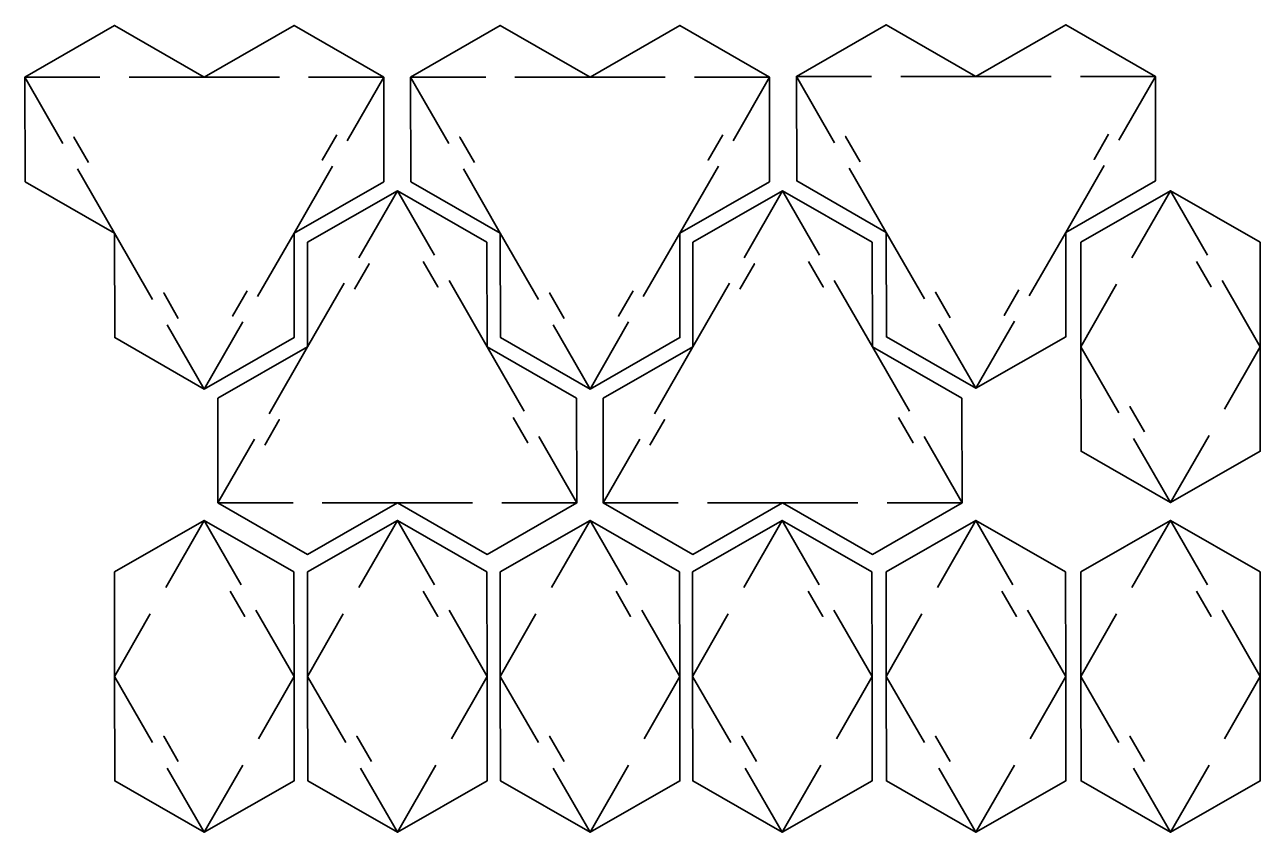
# Model space of a CAD drawing. Header units: inches. Extents: x 2 to 479, y -313 to -2.
import ezdxf

# ---------------------------------------------------------------- set-up
doc = ezdxf.new("R2010")
doc.units = ezdxf.units.IN
doc.header["$MEASUREMENT"] = 0
doc.layers.add('OneHexagon', color=7, linetype='Continuous')
doc.layers.add('TwoHexagon', color=7, linetype='Continuous')

# ---------------------------------------------------------------- blocks, each defined once
blk = doc.blocks.new('block 2')
at = {"layer": 'OneHexagon', "color": 7, "lineweight": 35, "true_color": 0xffffff}
for points in [[(71.55, -22.18), (36.95, -2.24), (2.35, -22.18), (2.46, -62.43), (36.95, -82.24)], [(31.3, -22.18), (2.35, -22.18), (17.06, -47.71)], [(71.55, -22.18), (42.59, -22.18)], [(36.95, -82.24), (22.7, -57.48)], [(36.95, -82.24), (36.95, -82.24)]]:
    blk.add_lwpolyline(points, dxfattribs=at)
blk.add_open_spline([(26.96, -55.03), (26.96, -55.03), (21.31, -45.25), (21.31, -45.25), (21.31, -45.25), (26.96, -55.03), (26.96, -55.03)], degree=3, knots=[0, 0, 0, 0, 1, 1, 1, 2, 2, 2, 2], dxfattribs=at)
blk = doc.blocks.new('block 3')
at = {"layer": 'OneHexagon', "color": 7, "lineweight": 35, "true_color": 0xffffff}
for points in [[(106.15, -82.24), (140.75, -62.43), (140.75, -22.18), (106.15, -2.24), (71.55, -22.18)], [(100.5, -22.18), (71.55, -22.18)], [(126.65, -46.65), (140.75, -22.18), (111.79, -22.18)], [(121.01, -56.42), (106.15, -82.24)], [(106.15, -82.24), (106.15, -82.24)]]:
    blk.add_lwpolyline(points, dxfattribs=at)
blk.add_open_spline([(122.7, -44.37), (122.7, -44.37), (117.06, -54.14), (117.06, -54.14), (117.06, -54.14), (122.7, -44.37), (122.7, -44.37)], degree=3, knots=[0, 0, 0, 0, 1, 1, 1, 2, 2, 2, 2], dxfattribs=at)
blk = doc.blocks.new('block 4')
at = {"layer": 'OneHexagon', "color": 7, "lineweight": 35, "true_color": 0xffffff}
for points in [[(220.27, -22.18), (185.67, -2.24), (151.07, -22.18), (151.18, -62.43), (185.67, -82.24)], [(180.03, -22.18), (151.07, -22.18), (165.78, -47.71)], [(220.27, -22.18), (191.32, -22.18)], [(185.67, -82.24), (171.43, -57.48)], [(185.67, -82.24), (185.67, -82.24)]]:
    blk.add_lwpolyline(points, dxfattribs=at)
blk.add_open_spline([(175.68, -55.03), (175.68, -55.03), (170.04, -45.25), (170.04, -45.25), (170.04, -45.25), (175.68, -55.03), (175.68, -55.03)], degree=3, knots=[0, 0, 0, 0, 1, 1, 1, 2, 2, 2, 2], dxfattribs=at)
blk = doc.blocks.new('block 5')
at = {"layer": 'OneHexagon', "color": 7, "lineweight": 35, "true_color": 0xffffff}
for points in [[(254.87, -82.24), (289.47, -62.43), (289.47, -22.18), (254.87, -2.24), (220.27, -22.18)], [(249.23, -22.18), (220.27, -22.18)], [(275.38, -46.65), (289.47, -22.18), (260.52, -22.18)], [(269.73, -56.42), (254.87, -82.24)], [(254.87, -82.24), (254.87, -82.24)]]:
    blk.add_lwpolyline(points, dxfattribs=at)
blk.add_open_spline([(271.43, -44.37), (271.43, -44.37), (265.78, -54.14), (265.78, -54.14), (265.78, -54.14), (271.43, -44.37), (271.43, -44.37)], degree=3, knots=[0, 0, 0, 0, 1, 1, 1, 2, 2, 2, 2], dxfattribs=at)
blk = doc.blocks.new('block 6')
at = {"layer": 'OneHexagon', "color": 7, "lineweight": 35, "true_color": 0xffffff}
for points in [[(146, -186.09), (180.6, -206.03), (215.2, -186.09), (215.09, -145.84), (180.6, -126.03)], [(180.6, -126.03), (194.85, -150.78)], [(180.6, -126.03), (180.6, -126.03)], [(186.24, -186.09), (215.2, -186.09), (200.49, -160.56)], [(146, -186.09), (174.96, -186.09)]]:
    blk.add_lwpolyline(points, dxfattribs=at)
blk.add_open_spline([(190.59, -153.24), (190.59, -153.24), (196.24, -163.02), (196.24, -163.02), (196.24, -163.02), (190.59, -153.24), (190.59, -153.24)], degree=3, knots=[0, 0, 0, 0, 1, 1, 1, 2, 2, 2, 2], dxfattribs=at)
blk = doc.blocks.new('block 7')
at = {"layer": 'OneHexagon', "color": 7, "lineweight": 35, "true_color": 0xffffff}
for points in [[(111.4, -126.03), (76.8, -145.84), (76.8, -186.09), (111.4, -206.03), (146, -186.09)], [(96.54, -151.84), (111.4, -126.03)], [(111.4, -126.03), (111.4, -126.03)], [(90.9, -161.62), (76.8, -186.09), (105.76, -186.09)], [(117.04, -186.09), (146, -186.09)]]:
    blk.add_lwpolyline(points, dxfattribs=at)
blk.add_open_spline([(94.85, -163.9), (94.85, -163.9), (100.49, -154.13), (100.49, -154.13), (100.49, -154.13), (94.85, -163.9), (94.85, -163.9)], degree=3, knots=[0, 0, 0, 0, 1, 1, 1, 2, 2, 2, 2], dxfattribs=at)
blk = doc.blocks.new('block 8')
at = {"layer": 'OneHexagon', "color": 7, "lineweight": 35, "true_color": 0xffffff}
for points in [[(369, -21.91), (334.4, -1.97), (299.8, -21.91), (299.91, -62.16), (334.4, -81.97)], [(328.76, -21.91), (299.8, -21.91), (314.51, -47.44)], [(369, -21.91), (340.04, -21.91)], [(334.4, -81.97), (320.15, -57.22)], [(334.4, -81.97), (334.4, -81.97)]]:
    blk.add_lwpolyline(points, dxfattribs=at)
blk.add_open_spline([(324.41, -54.76), (324.41, -54.76), (318.76, -44.98), (318.76, -44.98), (318.76, -44.98), (324.41, -54.76), (324.41, -54.76)], degree=3, knots=[0, 0, 0, 0, 1, 1, 1, 2, 2, 2, 2], dxfattribs=at)
blk = doc.blocks.new('block 9')
at = {"layer": 'OneHexagon', "color": 7, "lineweight": 35, "true_color": 0xffffff}
for points in [[(403.6, -81.97), (438.2, -62.16), (438.2, -21.91), (403.6, -1.97), (369, -21.91)], [(397.96, -21.91), (369, -21.91)], [(424.1, -46.38), (438.2, -21.91), (409.24, -21.91)], [(418.46, -56.16), (403.6, -81.97)], [(403.6, -81.97), (403.6, -81.97)]]:
    blk.add_lwpolyline(points, dxfattribs=at)
blk.add_open_spline([(420.15, -44.1), (420.15, -44.1), (414.51, -53.87), (414.51, -53.87), (414.51, -53.87), (420.15, -44.1), (420.15, -44.1)], degree=3, knots=[0, 0, 0, 0, 1, 1, 1, 2, 2, 2, 2], dxfattribs=at)
blk = doc.blocks.new('block 10')
at = {"layer": 'OneHexagon', "color": 7, "lineweight": 35, "true_color": 0xffffff}
for points in [[(294.5, -186.09), (329.1, -206.03), (363.7, -186.09), (363.59, -145.84), (329.1, -126.03)], [(329.1, -126.03), (343.35, -150.78)], [(329.1, -126.03), (329.1, -126.03)], [(334.75, -186.09), (363.7, -186.09), (348.99, -160.56)], [(294.5, -186.09), (323.46, -186.09)]]:
    blk.add_lwpolyline(points, dxfattribs=at)
blk.add_open_spline([(339.09, -153.24), (339.09, -153.24), (344.74, -163.02), (344.74, -163.02), (344.74, -163.02), (339.09, -153.24), (339.09, -153.24)], degree=3, knots=[0, 0, 0, 0, 1, 1, 1, 2, 2, 2, 2], dxfattribs=at)
blk = doc.blocks.new('block 11')
at = {"layer": 'OneHexagon', "color": 7, "lineweight": 35, "true_color": 0xffffff}
for points in [[(259.9, -126.03), (225.3, -145.84), (225.3, -186.09), (259.9, -206.03), (294.5, -186.09)], [(245.04, -151.84), (259.9, -126.03)], [(259.9, -126.03), (259.9, -126.03)], [(239.4, -161.62), (225.3, -186.09), (254.26, -186.09)], [(265.55, -186.09), (294.5, -186.09)]]:
    blk.add_lwpolyline(points, dxfattribs=at)
blk.add_open_spline([(243.35, -163.9), (243.35, -163.9), (248.99, -154.13), (248.99, -154.13), (248.99, -154.13), (243.35, -163.9), (243.35, -163.9)], degree=3, knots=[0, 0, 0, 0, 1, 1, 1, 2, 2, 2, 2], dxfattribs=at)
blk = doc.blocks.new('block 12')
at = {"layer": 'TwoHexagon', "color": 7, "lineweight": 35, "true_color": 0xffffff}
for points in [[(464.86, -150.12), (478.6, -126), (478.6, -126), (478.6, -166.25), (444, -186.06), (409.51, -166.25), (409.4, -126), (409.4, -126), (424.11, -151.53)], [(444, -186.06), (429.75, -161.31)], [(458.86, -160.25), (444, -186.06)]]:
    blk.add_lwpolyline(points, dxfattribs=at)
blk.add_open_spline([(434.01, -158.85), (434.01, -158.85), (428.36, -149.07), (428.36, -149.07), (428.36, -149.07), (434.01, -158.85), (434.01, -158.85)], degree=3, knots=[0, 0, 0, 0, 1, 1, 1, 2, 2, 2, 2], dxfattribs=at)
blk = doc.blocks.new('block 13')
at = {"layer": 'TwoHexagon', "color": 7, "lineweight": 35, "true_color": 0xffffff}
for points in [[(92.4, -277.12), (106.15, -253), (106.15, -253), (106.15, -293.25), (71.55, -313.06), (37.06, -293.25), (36.95, -253), (36.95, -253), (51.66, -278.53)], [(71.55, -313.06), (57.3, -288.31)], [(86.41, -287.25), (71.55, -313.06)]]:
    blk.add_lwpolyline(points, dxfattribs=at)
blk.add_open_spline([(61.56, -285.85), (61.56, -285.85), (55.91, -276.07), (55.91, -276.07), (55.91, -276.07), (61.56, -285.85), (61.56, -285.85)], degree=3, knots=[0, 0, 0, 0, 1, 1, 1, 2, 2, 2, 2], dxfattribs=at)
blk = doc.blocks.new('block 14')
at = {"layer": 'TwoHexagon', "color": 7, "lineweight": 35, "true_color": 0xffffff}
for points in [[(166.86, -277.12), (180.6, -253), (180.6, -253), (180.6, -293.25), (146, -313.06), (111.51, -293.25), (111.4, -253), (111.4, -253), (126.11, -278.53)], [(146, -313.06), (131.75, -288.31)], [(160.86, -287.25), (146, -313.06)]]:
    blk.add_lwpolyline(points, dxfattribs=at)
blk.add_open_spline([(136.01, -285.85), (136.01, -285.85), (130.36, -276.07), (130.36, -276.07), (130.36, -276.07), (136.01, -285.85), (136.01, -285.85)], degree=3, knots=[0, 0, 0, 0, 1, 1, 1, 2, 2, 2, 2], dxfattribs=at)
blk = doc.blocks.new('block 15')
at = {"layer": 'TwoHexagon', "color": 7, "lineweight": 35, "true_color": 0xffffff}
for points in [[(241.13, -277.12), (254.87, -253), (254.87, -253), (254.87, -293.25), (220.27, -313.06), (185.78, -293.25), (185.67, -253), (185.67, -253), (200.38, -278.53)], [(220.27, -313.06), (206.03, -288.31)], [(235.13, -287.25), (220.27, -313.06)]]:
    blk.add_lwpolyline(points, dxfattribs=at)
blk.add_open_spline([(210.28, -285.85), (210.28, -285.85), (204.64, -276.07), (204.64, -276.07), (204.64, -276.07), (210.28, -285.85), (210.28, -285.85)], degree=3, knots=[0, 0, 0, 0, 1, 1, 1, 2, 2, 2, 2], dxfattribs=at)
blk = doc.blocks.new('block 16')
at = {"layer": 'TwoHexagon', "color": 7, "lineweight": 35, "true_color": 0xffffff}
for points in [[(315.21, -277.12), (328.96, -253), (328.96, -253), (328.96, -293.25), (294.36, -313.06), (259.87, -293.25), (259.76, -253), (259.76, -253), (274.47, -278.53)], [(294.36, -313.06), (280.11, -288.31)], [(309.22, -287.25), (294.36, -313.06)]]:
    blk.add_lwpolyline(points, dxfattribs=at)
blk.add_open_spline([(284.37, -285.85), (284.37, -285.85), (278.72, -276.07), (278.72, -276.07), (278.72, -276.07), (284.37, -285.85), (284.37, -285.85)], degree=3, knots=[0, 0, 0, 0, 1, 1, 1, 2, 2, 2, 2], dxfattribs=at)
blk = doc.blocks.new('block 17')
at = {"layer": 'TwoHexagon', "color": 7, "lineweight": 35, "true_color": 0xffffff}
for points in [[(389.86, -277.12), (403.6, -253), (403.6, -253), (403.6, -293.25), (369, -313.06), (334.51, -293.25), (334.4, -253), (334.4, -253), (349.11, -278.53)], [(369, -313.06), (354.75, -288.31)], [(383.86, -287.25), (369, -313.06)]]:
    blk.add_lwpolyline(points, dxfattribs=at)
blk.add_open_spline([(359.01, -285.85), (359.01, -285.85), (353.36, -276.07), (353.36, -276.07), (353.36, -276.07), (359.01, -285.85), (359.01, -285.85)], degree=3, knots=[0, 0, 0, 0, 1, 1, 1, 2, 2, 2, 2], dxfattribs=at)
blk = doc.blocks.new('block 18')
at = {"layer": 'TwoHexagon', "color": 7, "lineweight": 35, "true_color": 0xffffff}
for points in [[(464.86, -277.12), (478.6, -253), (478.6, -253), (478.6, -293.25), (444, -313.06), (409.51, -293.25), (409.4, -253), (409.4, -253), (424.11, -278.53)], [(444, -313.06), (429.75, -288.31)], [(458.86, -287.25), (444, -313.06)]]:
    blk.add_lwpolyline(points, dxfattribs=at)
blk.add_open_spline([(434.01, -285.85), (434.01, -285.85), (428.36, -276.07), (428.36, -276.07), (428.36, -276.07), (434.01, -285.85), (434.01, -285.85)], degree=3, knots=[0, 0, 0, 0, 1, 1, 1, 2, 2, 2, 2], dxfattribs=at)

msp = doc.modelspace()

# ---------------------------------------------------------------- linework, layer by layer
at = {"layer": 'OneHexagon', "color": 7, "lineweight": 35, "true_color": 0xffffff}
for points in [[(180.6, -126.03), (180.49, -85.78), (146, -65.97), (111.4, -85.78), (111.4, -126.03)], [(131.14, -91.78), (146, -65.97)], [(146, -65.97), (160.25, -90.72)], [(329.1, -126.03), (328.99, -85.78), (294.5, -65.97), (259.9, -85.78), (259.9, -126.03)], [(279.64, -91.78), (294.5, -65.97)], [(294.5, -65.97), (308.75, -90.72)], [(36.95, -82.24), (51.66, -107.77)], [(36.95, -82.24), (37.06, -122.49), (71.55, -142.3), (106.15, -122.49), (106.15, -82.24)], [(92.05, -106.71), (106.15, -82.24)], [(185.67, -82.24), (200.38, -107.77)], [(185.67, -82.24), (185.78, -122.49), (220.27, -142.3), (254.87, -122.49), (254.87, -82.24)], [(240.78, -106.71), (254.87, -82.24)], [(334.4, -81.97), (349.11, -107.5)], [(334.4, -81.97), (334.51, -122.22), (369, -142.03), (403.6, -122.22), (403.6, -81.97)], [(389.5, -106.44), (403.6, -81.97)], [(125.5, -101.56), (111.4, -126.03)], [(180.6, -126.03), (165.89, -100.5)], [(274, -101.56), (259.9, -126.03)], [(329.1, -126.03), (314.39, -100.5)], [(71.55, -142.3), (57.3, -117.54)], [(86.41, -116.48), (71.55, -142.3)], [(220.27, -142.3), (206.03, -117.54)], [(235.13, -116.48), (220.27, -142.3)], [(369, -142.03), (354.75, -117.28)], [(383.86, -116.22), (369, -142.03)]]:
    msp.add_lwpolyline(points, dxfattribs=at)
for points in [[(129.45, -103.84), (129.45, -103.84), (135.09, -94.07), (135.09, -94.07), (135.09, -94.07), (129.45, -103.84), (129.45, -103.84)], [(155.99, -93.18), (155.99, -93.18), (161.64, -102.96), (161.64, -102.96), (161.64, -102.96), (155.99, -93.18), (155.99, -93.18)], [(277.95, -103.84), (277.95, -103.84), (283.59, -94.07), (283.59, -94.07), (283.59, -94.07), (277.95, -103.84), (277.95, -103.84)], [(304.49, -93.18), (304.49, -93.18), (310.14, -102.96), (310.14, -102.96), (310.14, -102.96), (304.49, -93.18), (304.49, -93.18)], [(88.1, -104.43), (88.1, -104.43), (82.46, -114.2), (82.46, -114.2), (82.46, -114.2), (88.1, -104.43), (88.1, -104.43)], [(236.83, -104.43), (236.83, -104.43), (231.18, -114.2), (231.18, -114.2), (231.18, -114.2), (236.83, -104.43), (236.83, -104.43)], [(385.55, -104.16), (385.55, -104.16), (379.91, -113.93), (379.91, -113.93), (379.91, -113.93), (385.55, -104.16), (385.55, -104.16)], [(61.56, -115.09), (61.56, -115.09), (55.91, -105.31), (55.91, -105.31), (55.91, -105.31), (61.56, -115.09), (61.56, -115.09)], [(210.28, -115.09), (210.28, -115.09), (204.64, -105.31), (204.64, -105.31), (204.64, -105.31), (210.28, -115.09), (210.28, -115.09)], [(359.01, -114.82), (359.01, -114.82), (353.36, -105.04), (353.36, -105.04), (353.36, -105.04), (359.01, -114.82), (359.01, -114.82)]]:
    msp.add_open_spline(points, degree=3, knots=[0, 0, 0, 0, 1, 1, 1, 2, 2, 2, 2], dxfattribs=at)
at = {"layer": 'TwoHexagon', "color": 7, "lineweight": 35, "true_color": 0xffffff}
for points in [[(423.14, -101.88), (409.4, -126), (409.4, -126), (409.4, -85.75), (444, -65.94), (478.49, -85.75), (478.6, -126), (478.6, -126), (463.89, -100.47)], [(429.14, -91.75), (444, -65.94)], [(444, -65.94), (458.25, -90.69)], [(50.69, -228.88), (36.95, -253), (36.95, -253), (36.95, -212.75), (71.55, -192.94), (106.04, -212.75), (106.15, -253), (106.15, -253), (91.44, -227.47)], [(56.69, -218.75), (71.55, -192.94)], [(71.55, -192.94), (85.79, -217.69)], [(125.14, -228.88), (111.4, -253), (111.4, -253), (111.4, -212.75), (146, -192.94), (180.49, -212.75), (180.6, -253), (180.6, -253), (165.89, -227.47)], [(131.14, -218.75), (146, -192.94)], [(146, -192.94), (160.25, -217.69)], [(199.42, -228.88), (185.67, -253), (185.67, -253), (185.67, -212.75), (220.27, -192.94), (254.76, -212.75), (254.87, -253), (254.87, -253), (240.16, -227.47)], [(205.42, -218.75), (220.27, -192.94)], [(220.27, -192.94), (234.52, -217.69)], [(273.5, -228.88), (259.76, -253), (259.76, -253), (259.76, -212.75), (294.36, -192.94), (328.85, -212.75), (328.96, -253), (328.96, -253), (314.25, -227.47)], [(279.5, -218.75), (294.36, -192.94)], [(294.36, -192.94), (308.6, -217.69)], [(348.14, -228.88), (334.4, -253), (334.4, -253), (334.4, -212.75), (369, -192.94), (403.49, -212.75), (403.6, -253), (403.6, -253), (388.89, -227.47)], [(354.14, -218.75), (369, -192.94)], [(369, -192.94), (383.25, -217.69)], [(423.14, -228.88), (409.4, -253), (409.4, -253), (409.4, -212.75), (444, -192.94), (478.49, -212.75), (478.6, -253), (478.6, -253), (463.89, -227.47)], [(429.14, -218.75), (444, -192.94)], [(444, -192.94), (458.25, -217.69)]]:
    msp.add_lwpolyline(points, dxfattribs=at)
for points in [[(453.99, -93.15), (453.99, -93.15), (459.64, -102.93), (459.64, -102.93), (459.64, -102.93), (453.99, -93.15), (453.99, -93.15)], [(81.54, -220.15), (81.54, -220.15), (87.18, -229.93), (87.18, -229.93), (87.18, -229.93), (81.54, -220.15), (81.54, -220.15)], [(155.99, -220.15), (155.99, -220.15), (161.64, -229.93), (161.64, -229.93), (161.64, -229.93), (155.99, -220.15), (155.99, -220.15)], [(230.26, -220.15), (230.26, -220.15), (235.91, -229.93), (235.91, -229.93), (235.91, -229.93), (230.26, -220.15), (230.26, -220.15)], [(304.35, -220.15), (304.35, -220.15), (309.99, -229.93), (309.99, -229.93), (309.99, -229.93), (304.35, -220.15), (304.35, -220.15)], [(378.99, -220.15), (378.99, -220.15), (384.64, -229.93), (384.64, -229.93), (384.64, -229.93), (378.99, -220.15), (378.99, -220.15)], [(453.99, -220.15), (453.99, -220.15), (459.64, -229.93), (459.64, -229.93), (459.64, -229.93), (453.99, -220.15), (453.99, -220.15)]]:
    msp.add_open_spline(points, degree=3, knots=[0, 0, 0, 0, 1, 1, 1, 2, 2, 2, 2], dxfattribs=at)

# ---------------------------------------------------------------- block references
at = {"layer": 'OneHexagon'}
for name in ['block 2', 'block 3', 'block 4', 'block 5', 'block 8', 'block 9', 'block 7', 'block 6', 'block 11', 'block 10']:
    msp.add_blockref(name, (0, 0), dxfattribs=at)
at = {"layer": 'TwoHexagon'}
for name in ['block 12', 'block 13', 'block 14', 'block 15', 'block 16', 'block 17', 'block 18']:
    msp.add_blockref(name, (0, 0), dxfattribs=at)

doc.saveas('drawing.dxf')
